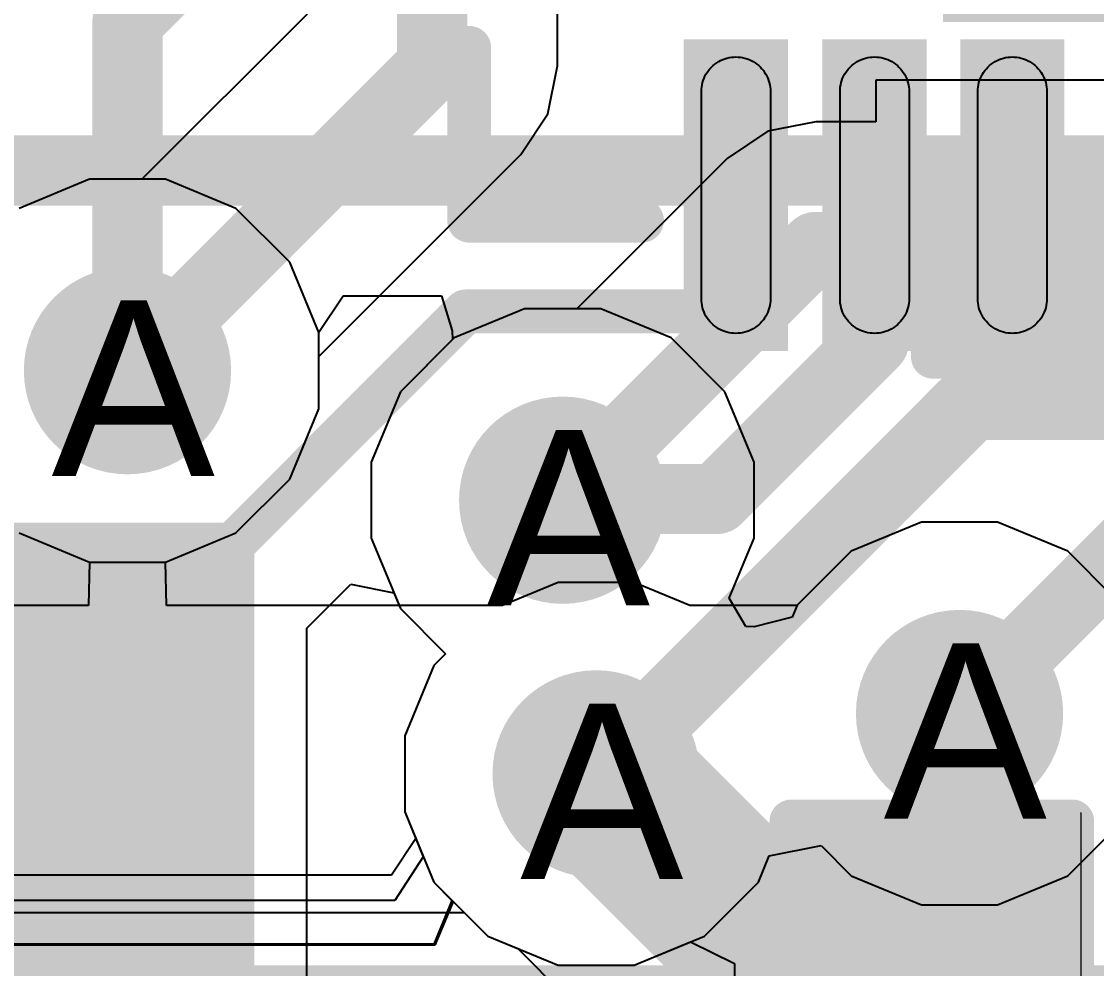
# Model space of a CAD drawing. Header units: inches. Extents: x 0 to 5271, y 0 to 5417.
# Drawn here: x 107.69 to 110.802, y 80.483 to 83.224 of the extents above; entities that cross this region are included whole.
import ezdxf

# ---------------------------------------------------------------- set-up
doc = ezdxf.new("R2010")
doc.units = ezdxf.units.IN
for name, color, linetype in [('Bottom Layer', 5, 'Continuous'), ('Bottom Overlay', 54, 'Continuous'), ('Bottom Paste', 16, 'Continuous'), ('Bottom Solder', 6, 'Continuous'), ('Drill Drawing', 1, 'Continuous'), ('L2_GND1', 16, 'Continuous'), ('L3_SIG1', 76, 'Continuous'), ('L4_PWR', 90, 'Continuous'), ('L5_GND2', 156, 'Continuous'), ('L6_SIG2', 130, 'Continuous'), ('L7_GND3', 216, 'Continuous'), ('Top Layer', 1, 'Continuous'), ('Top Overlay', 2, 'Continuous'), ('Top Paste', 8, 'Continuous'), ('Top Solder', 216, 'Continuous'), ('Via Holes', 16, 'Continuous')]:
    doc.layers.add(name, color=color, linetype=linetype)
doc.styles.add('Arial', font='', dxfattribs={"height": 0.2})
doc.styles.get('Arial').set_extended_font_data('Arial')

# ---------------------------------------------------------------- blocks, each defined once
blk = doc.blocks.new('R___0402_B_66')
at = {"layer": 'Bottom Layer'}
for points in [[(-0.2413, 0.3175), (-0.2413, -0.3175), (-0.6985, -0.3175), (-0.6985, 0.3175)], [(0.6985, 0.3175), (0.6985, -0.3175), (0.2413, -0.3175), (0.2413, 0.3175)]]:
    blk.add_hatch(color=5, dxfattribs=at).paths.add_polyline_path(points)
at = {"layer": 'Bottom Paste'}
for points in [[(-0.2413, 0.3175), (-0.2413, -0.3175), (-0.6985, -0.3175), (-0.6985, 0.3175)], [(0.6985, 0.3175), (0.6985, -0.3175), (0.2413, -0.3175), (0.2413, 0.3175)]]:
    blk.add_hatch(color=16, dxfattribs=at).paths.add_polyline_path(points)
at = {"layer": 'Bottom Solder'}
for points in [[(-0.1863, 0.3725), (-0.1863, -0.3725), (-0.7535, -0.3725), (-0.7535, 0.3725)], [(0.7535, 0.3725), (0.7535, -0.3725), (0.1863, -0.3725), (0.1863, 0.3725)]]:
    blk.add_hatch(color=6, dxfattribs=at).paths.add_polyline_path(points)
at = {"layer": 'Bottom Overlay'}
for points in [[(-0.7874, -0.4064, 0.127, 0.127, 0), (-0.7874, 0.4064, 0.127, 0.127, 0)], [(0.7874, 0.4064, 0.127, 0.127, 0), (-0.7874, 0.4064, 0.127, 0.127, 0)], [(0.7874, -0.4064, 0.127, 0.127, 0), (0.7874, 0.4064, 0.127, 0.127, 0)], [(0.8128, 0.4318, 0.00323, 0.00323, 0), (-0.8128, 0.4318, 0.00323, 0.00323, 0)], [(0.7874, -0.4064, 0.127, 0.127, 0), (-0.7874, -0.4064, 0.127, 0.127, 0)]]:
    blk.add_lwpolyline(points, format="xyseb", dxfattribs=at)
for points in [[(-0.8192, 0.4064, 0.0635, 0.0635, 1), (-0.7557, 0.4064, 0.0635, 0.0635, 1)], [(-0.8192, 0.4064, 0.0635, 0.0635, 1), (-0.7557, 0.4064, 0.0635, 0.0635, 1)], [(0.7556, 0.4064, 0.0635, 0.0635, 1), (0.8191, 0.4064, 0.0635, 0.0635, 1)], [(0.7556, 0.4064, 0.0635, 0.0635, 1), (0.8191, 0.4064, 0.0635, 0.0635, 1)], [(-0.8136, 0.4318, 0.00161, 0.00161, 1), (-0.812, 0.4318, 0.00161, 0.00161, 1)], [(0.812, 0.4318, 0.00161, 0.00161, 1), (0.8136, 0.4318, 0.00161, 0.00161, 1)], [(-0.8192, -0.4064, 0.0635, 0.0635, 1), (-0.7557, -0.4064, 0.0635, 0.0635, 1)], [(-0.8192, -0.4064, 0.0635, 0.0635, 1), (-0.7557, -0.4064, 0.0635, 0.0635, 1)], [(0.7556, -0.4064, 0.0635, 0.0635, 1), (0.8191, -0.4064, 0.0635, 0.0635, 1)], [(0.7556, -0.4064, 0.0635, 0.0635, 1), (0.8191, -0.4064, 0.0635, 0.0635, 1)]]:
    blk.add_lwpolyline(points, format="xyseb", close=True, dxfattribs=at)
blk = doc.blocks.new('WQFN_40_EP_5X5__B_417')
at = {"layer": 'Bottom Layer'}
for points in [[(2.0994, -1.1008), (2.0994, -0.9008), (2.8994, -0.9008), (2.8994, -1.1008)], [(2.0994, -1.4995), (2.0994, -1.2995), (2.8994, -1.2995), (2.8994, -1.4995)], [(2.0994, -1.9009), (2.0994, -1.7009), (2.8994, -1.7009), (2.8994, -1.9009)]]:
    blk.add_hatch(color=5, dxfattribs=at).paths.add_polyline_path(points)
at = {"layer": 'Bottom Solder'}
for points in [[(2.0486, -1.1516), (2.0486, -0.85), (2.9502, -0.85), (2.9502, -1.1516)], [(2.0486, -1.5503), (2.0486, -1.2487), (2.9502, -1.2487), (2.9502, -1.5503)], [(2.0486, -1.9517), (2.0486, -1.6501), (2.9502, -1.6501), (2.9502, -1.9517)]]:
    blk.add_hatch(color=6, dxfattribs=at).paths.add_polyline_path(points)
at = {"layer": 'Bottom Overlay'}
for points in [[(2.5731, -2.5729, 0.127, 0.127, 0), (2.5731, -2.0728, 0.127, 0.127, 0)], [(2.5731, -2.5729, 0.127, 0.127, 0), (2.073, -2.5729, 0.127, 0.127, 0)]]:
    blk.add_lwpolyline(points, format="xyseb", dxfattribs=at)
for points in [[(2.5413, -2.0728, 0.0635, 0.0635, 1), (2.6048, -2.0728, 0.0635, 0.0635, 1)], [(2.0412, -2.5729, 0.0635, 0.0635, 1), (2.1047, -2.5729, 0.0635, 0.0635, 1)], [(2.5413, -2.5729, 0.0635, 0.0635, 1), (2.6048, -2.5729, 0.0635, 0.0635, 1)], [(2.5413, -2.5729, 0.0635, 0.0635, 1), (2.6048, -2.5729, 0.0635, 0.0635, 1)]]:
    blk.add_lwpolyline(points, format="xyseb", close=True, dxfattribs=at)
at = {"layer": 'Bottom Paste'}
for p, q in [((2.1799, -0.9027), (2.1863, -0.9016)), ((2.1863, -0.9016), (2.1928, -0.901)), ((2.1928, -0.901), (2.1994, -0.9008)), ((2.1994, -0.9008), (2.7994, -0.9008)), ((2.7994, -0.9008), (2.8059, -0.901)), ((2.8059, -0.901), (2.8124, -0.9016)), ((2.8124, -0.9016), (2.8189, -0.9027)), ((2.1242, -0.9348), (2.1286, -0.93)), ((2.1286, -0.93), (2.1334, -0.9256)), ((2.1334, -0.9256), (2.1385, -0.9214)), ((2.1385, -0.9214), (2.1438, -0.9176)), ((2.1438, -0.9176), (2.1494, -0.9141)), ((2.1494, -0.9141), (2.1551, -0.9111)), ((2.1551, -0.9111), (2.1611, -0.9084)), ((2.1611, -0.9084), (2.1672, -0.9061)), ((2.1672, -0.9061), (2.1735, -0.9042)), ((2.1735, -0.9042), (2.1799, -0.9027)), ((2.8189, -0.9027), (2.8252, -0.9042)), ((2.8252, -0.9042), (2.8315, -0.9061)), ((2.8315, -0.9061), (2.8376, -0.9084)), ((2.8376, -0.9084), (2.8436, -0.9111)), ((2.8436, -0.9111), (2.8494, -0.9141)), ((2.8494, -0.9141), (2.8549, -0.9176)), ((2.8549, -0.9176), (2.8602, -0.9214)), ((2.8602, -0.9214), (2.8653, -0.9256)), ((2.8653, -0.9256), (2.8701, -0.93)), ((2.8701, -0.93), (2.8745, -0.9348)), ((2.1047, -0.9686), (2.107, -0.9625)), ((2.107, -0.9625), (2.1097, -0.9565)), ((2.1097, -0.9565), (2.1127, -0.9508)), ((2.1127, -0.9508), (2.1162, -0.9452)), ((2.1162, -0.9452), (2.12, -0.9399)), ((2.12, -0.9399), (2.1242, -0.9348)), ((2.8745, -0.9348), (2.8787, -0.9399)), ((2.8787, -0.9399), (2.8825, -0.9452)), ((2.8825, -0.9452), (2.886, -0.9508)), ((2.886, -0.9508), (2.889, -0.9565)), ((2.889, -0.9565), (2.8917, -0.9625)), ((2.8917, -0.9625), (2.8941, -0.9686)), ((2.0994, -1.0008), (2.0996, -0.9942)), ((2.0996, -0.9942), (2.1002, -0.9877)), ((2.1002, -0.9877), (2.1013, -0.9813)), ((2.1013, -0.9813), (2.1028, -0.9749)), ((2.1028, -0.9749), (2.1047, -0.9686)), ((2.8941, -0.9686), (2.896, -0.9749)), ((2.896, -0.9749), (2.8974, -0.9813)), ((2.8974, -0.9813), (2.8985, -0.9877)), ((2.8985, -0.9877), (2.8985, -0.9877)), ((2.8985, -0.9877), (2.8992, -0.9942)), ((2.8992, -0.9942), (2.8994, -1.0008)), ((2.0996, -1.0073), (2.0994, -1.0008)), ((2.1002, -1.0138), (2.0996, -1.0073)), ((2.1013, -1.0203), (2.1002, -1.0138)), ((2.1028, -1.0266), (2.1013, -1.0203)), ((2.1047, -1.0329), (2.1028, -1.0266)), ((2.896, -1.0266), (2.8941, -1.0329)), ((2.8974, -1.0203), (2.896, -1.0266)), ((2.8985, -1.0138), (2.8974, -1.0203)), ((2.8992, -1.0073), (2.8985, -1.0138)), ((2.8994, -1.0008), (2.8992, -1.0073)), ((2.107, -1.039), (2.1047, -1.0329)), ((2.1097, -1.045), (2.107, -1.039)), ((2.1127, -1.0507), (2.1097, -1.045)), ((2.1162, -1.0563), (2.1127, -1.0507)), ((2.12, -1.0616), (2.1162, -1.0563)), ((2.8825, -1.0563), (2.8787, -1.0616)), ((2.886, -1.0508), (2.8825, -1.0563)), ((2.889, -1.045), (2.886, -1.0508)), ((2.8917, -1.039), (2.889, -1.045)), ((2.8941, -1.0329), (2.8917, -1.039)), ((2.1242, -1.0667), (2.12, -1.0616)), ((2.1286, -1.0715), (2.1242, -1.0667)), ((2.1334, -1.0759), (2.1286, -1.0715)), ((2.1385, -1.0801), (2.1334, -1.0759)), ((2.1438, -1.0839), (2.1385, -1.0801)), ((2.1493, -1.0874), (2.1438, -1.0839)), ((2.1551, -1.0904), (2.1493, -1.0874)), ((2.8493, -1.0874), (2.8436, -1.0904)), ((2.8549, -1.0839), (2.8493, -1.0874)), ((2.8602, -1.0801), (2.8549, -1.0839)), ((2.8653, -1.0759), (2.8602, -1.0801)), ((2.8701, -1.0715), (2.8653, -1.0759)), ((2.8745, -1.0667), (2.8701, -1.0715)), ((2.8787, -1.0616), (2.8745, -1.0667)), ((2.1611, -1.0931), (2.1551, -1.0904)), ((2.1672, -1.0955), (2.1611, -1.0931)), ((2.1735, -1.0974), (2.1672, -1.0955)), ((2.1799, -1.0988), (2.1735, -1.0974)), ((2.1863, -1.0999), (2.1799, -1.0988)), ((2.1928, -1.1006), (2.1863, -1.0999)), ((2.1994, -1.1008), (2.1928, -1.1006)), ((2.7994, -1.1008), (2.1994, -1.1008)), ((2.8059, -1.1006), (2.7994, -1.1008)), ((2.8124, -1.0999), (2.8059, -1.1006)), ((2.8189, -1.0988), (2.8124, -1.0999)), ((2.8252, -1.0974), (2.8189, -1.0988)), ((2.8315, -1.0955), (2.8252, -1.0974)), ((2.8376, -1.0931), (2.8315, -1.0955)), ((2.8436, -1.0904), (2.8376, -1.0931)), ((2.1611, -1.3072), (2.1672, -1.3048)), ((2.1672, -1.3048), (2.1735, -1.3029)), ((2.1735, -1.3029), (2.1799, -1.3015)), ((2.1799, -1.3015), (2.1863, -1.3004)), ((2.1863, -1.3004), (2.1928, -1.2997)), ((2.1928, -1.2997), (2.1994, -1.2995)), ((2.1994, -1.2995), (2.7994, -1.2995)), ((2.7994, -1.2995), (2.8059, -1.2997)), ((2.8059, -1.2997), (2.8124, -1.3004)), ((2.8124, -1.3004), (2.8189, -1.3015)), ((2.8189, -1.3015), (2.8252, -1.3029)), ((2.8252, -1.3029), (2.8315, -1.3048)), ((2.8315, -1.3048), (2.8376, -1.3072)), ((2.12, -1.3387), (2.1242, -1.3336)), ((2.1242, -1.3336), (2.1286, -1.3288)), ((2.1286, -1.3288), (2.1334, -1.3244)), ((2.1334, -1.3244), (2.1385, -1.3202)), ((2.1385, -1.3202), (2.1438, -1.3164)), ((2.1438, -1.3164), (2.1494, -1.3129)), ((2.1494, -1.3129), (2.1551, -1.3099)), ((2.1551, -1.3099), (2.1611, -1.3072)), ((2.8376, -1.3072), (2.8436, -1.3099)), ((2.8436, -1.3099), (2.8494, -1.3129)), ((2.8494, -1.3129), (2.8549, -1.3164)), ((2.8549, -1.3164), (2.8602, -1.3202)), ((2.8602, -1.3202), (2.8653, -1.3244)), ((2.8653, -1.3244), (2.8701, -1.3288)), ((2.8701, -1.3288), (2.8745, -1.3336)), ((2.8745, -1.3336), (2.8787, -1.3387)), ((2.1028, -1.3737), (2.1047, -1.3674)), ((2.1047, -1.3674), (2.107, -1.3613)), ((2.107, -1.3613), (2.1097, -1.3553)), ((2.1097, -1.3553), (2.1127, -1.3496)), ((2.1127, -1.3496), (2.1162, -1.344)), ((2.1162, -1.344), (2.12, -1.3387)), ((2.8787, -1.3387), (2.8825, -1.344)), ((2.8825, -1.344), (2.886, -1.3496)), ((2.886, -1.3496), (2.889, -1.3553)), ((2.889, -1.3553), (2.8917, -1.3613)), ((2.8917, -1.3613), (2.8941, -1.3674)), ((2.8941, -1.3674), (2.896, -1.3737)), ((2.0994, -1.3995), (2.0996, -1.393)), ((2.0996, -1.4061), (2.0994, -1.3995)), ((2.0996, -1.393), (2.1002, -1.3865)), ((2.1002, -1.3865), (2.1013, -1.38)), ((2.1013, -1.38), (2.1028, -1.3737)), ((2.896, -1.3737), (2.8974, -1.38)), ((2.8974, -1.38), (2.8985, -1.3865)), ((2.8985, -1.3865), (2.8985, -1.3865)), ((2.8985, -1.3865), (2.8992, -1.393)), ((2.8992, -1.393), (2.8994, -1.3995)), ((2.8994, -1.3995), (2.8992, -1.4061)), ((2.1002, -1.4126), (2.0996, -1.4061)), ((2.1013, -1.419), (2.1002, -1.4126)), ((2.1028, -1.4254), (2.1013, -1.419)), ((2.1047, -1.4317), (2.1028, -1.4254)), ((2.896, -1.4254), (2.8941, -1.4317)), ((2.8974, -1.419), (2.896, -1.4254)), ((2.8985, -1.4126), (2.8974, -1.419)), ((2.8992, -1.4061), (2.8985, -1.4126)), ((2.107, -1.4378), (2.1047, -1.4317)), ((2.1097, -1.4438), (2.107, -1.4378)), ((2.1127, -1.4495), (2.1097, -1.4438)), ((2.1162, -1.4551), (2.1127, -1.4495)), ((2.12, -1.4604), (2.1162, -1.4551)), ((2.1242, -1.4655), (2.12, -1.4604)), ((2.8787, -1.4604), (2.8745, -1.4655)), ((2.8825, -1.4551), (2.8787, -1.4604)), ((2.886, -1.4496), (2.8825, -1.4551)), ((2.889, -1.4438), (2.886, -1.4496)), ((2.8917, -1.4378), (2.889, -1.4438)), ((2.8941, -1.4317), (2.8917, -1.4378)), ((2.1286, -1.4703), (2.1242, -1.4655)), ((2.1334, -1.4747), (2.1286, -1.4703)), ((2.1385, -1.4789), (2.1334, -1.4747)), ((2.1438, -1.4827), (2.1385, -1.4789)), ((2.1493, -1.4862), (2.1438, -1.4827)), ((2.1551, -1.4892), (2.1493, -1.4862)), ((2.1611, -1.4919), (2.1551, -1.4892)), ((2.1672, -1.4942), (2.1611, -1.4919)), ((2.8376, -1.4919), (2.8315, -1.4942)), ((2.8436, -1.4892), (2.8376, -1.4919)), ((2.8493, -1.4862), (2.8436, -1.4892)), ((2.8549, -1.4827), (2.8493, -1.4862)), ((2.8602, -1.4789), (2.8549, -1.4827)), ((2.8653, -1.4747), (2.8602, -1.4789)), ((2.8701, -1.4703), (2.8653, -1.4747)), ((2.8745, -1.4655), (2.8701, -1.4703)), ((2.1735, -1.4961), (2.1672, -1.4942)), ((2.1799, -1.4976), (2.1735, -1.4961)), ((2.1863, -1.4987), (2.1799, -1.4976)), ((2.1928, -1.4993), (2.1863, -1.4987)), ((2.1994, -1.4995), (2.1928, -1.4993)), ((2.7994, -1.4995), (2.1994, -1.4995)), ((2.8059, -1.4993), (2.7994, -1.4995)), ((2.8124, -1.4987), (2.8059, -1.4993)), ((2.8189, -1.4976), (2.8124, -1.4987)), ((2.8252, -1.4961), (2.8189, -1.4976)), ((2.8315, -1.4942), (2.8252, -1.4961)), ((2.1494, -1.7142), (2.1551, -1.7112)), ((2.1551, -1.7112), (2.1611, -1.7085)), ((2.1611, -1.7085), (2.1672, -1.7062)), ((2.1672, -1.7062), (2.1735, -1.7043)), ((2.1735, -1.7043), (2.1799, -1.7028)), ((2.1799, -1.7028), (2.1863, -1.7017)), ((2.1863, -1.7017), (2.1928, -1.7011)), ((2.1928, -1.7011), (2.1994, -1.7009)), ((2.1994, -1.7009), (2.7994, -1.7009)), ((2.7994, -1.7009), (2.8059, -1.7011)), ((2.8059, -1.7011), (2.8124, -1.7017)), ((2.8124, -1.7017), (2.8189, -1.7028)), ((2.8189, -1.7028), (2.8252, -1.7043)), ((2.8252, -1.7043), (2.8315, -1.7062)), ((2.8315, -1.7062), (2.8376, -1.7085)), ((2.8376, -1.7085), (2.8436, -1.7112)), ((2.8436, -1.7112), (2.8494, -1.7142)), ((2.1162, -1.7453), (2.12, -1.74)), ((2.12, -1.74), (2.1242, -1.7349)), ((2.1242, -1.7349), (2.1286, -1.7301)), ((2.1286, -1.7301), (2.1334, -1.7257)), ((2.1334, -1.7257), (2.1385, -1.7215)), ((2.1385, -1.7215), (2.1438, -1.7177)), ((2.1438, -1.7177), (2.1494, -1.7142)), ((2.8494, -1.7142), (2.8549, -1.7177)), ((2.8549, -1.7177), (2.8602, -1.7215)), ((2.8602, -1.7215), (2.8653, -1.7257)), ((2.8653, -1.7257), (2.8701, -1.7301)), ((2.8701, -1.7301), (2.8745, -1.7349)), ((2.8745, -1.7349), (2.8787, -1.74)), ((2.8787, -1.74), (2.8825, -1.7453)), ((2.1028, -1.775), (2.1047, -1.7687)), ((2.1047, -1.7687), (2.107, -1.7626)), ((2.107, -1.7626), (2.1097, -1.7566)), ((2.1097, -1.7566), (2.1127, -1.7509)), ((2.1127, -1.7509), (2.1162, -1.7453)), ((2.8825, -1.7453), (2.886, -1.7509)), ((2.886, -1.7509), (2.889, -1.7566)), ((2.889, -1.7566), (2.8917, -1.7626)), ((2.8917, -1.7626), (2.8941, -1.7687)), ((2.8941, -1.7687), (2.896, -1.775)), ((2.0994, -1.8009), (2.0996, -1.7943)), ((2.0996, -1.8074), (2.0994, -1.8009)), ((2.0996, -1.7943), (2.1002, -1.7878)), ((2.1002, -1.7878), (2.1013, -1.7814)), ((2.1013, -1.7814), (2.1028, -1.775)), ((2.896, -1.775), (2.8974, -1.7814)), ((2.8974, -1.7814), (2.8985, -1.7878)), ((2.8985, -1.7878), (2.8985, -1.7878)), ((2.8985, -1.7878), (2.8992, -1.7943)), ((2.8992, -1.7943), (2.8994, -1.8009)), ((2.8994, -1.8009), (2.8992, -1.8074)), ((2.1002, -1.8139), (2.0996, -1.8074)), ((2.1013, -1.8204), (2.1002, -1.8139)), ((2.1028, -1.8267), (2.1013, -1.8204)), ((2.1047, -1.833), (2.1028, -1.8267)), ((2.107, -1.8391), (2.1047, -1.833)), ((2.8941, -1.833), (2.8917, -1.8391)), ((2.896, -1.8267), (2.8941, -1.833)), ((2.8974, -1.8204), (2.896, -1.8267)), ((2.8985, -1.8139), (2.8974, -1.8204)), ((2.8992, -1.8074), (2.8985, -1.8139)), ((2.1097, -1.8451), (2.107, -1.8391)), ((2.1127, -1.8508), (2.1097, -1.8451)), ((2.1162, -1.8564), (2.1127, -1.8508)), ((2.12, -1.8617), (2.1162, -1.8564)), ((2.1242, -1.8668), (2.12, -1.8617)), ((2.1286, -1.8716), (2.1242, -1.8668)), ((2.8745, -1.8668), (2.8701, -1.8716)), ((2.8787, -1.8617), (2.8745, -1.8668)), ((2.8825, -1.8564), (2.8787, -1.8617)), ((2.886, -1.8509), (2.8825, -1.8564)), ((2.889, -1.8451), (2.886, -1.8509)), ((2.8917, -1.8391), (2.889, -1.8451)), ((2.1334, -1.876), (2.1286, -1.8716)), ((2.1385, -1.8802), (2.1334, -1.876)), ((2.1438, -1.884), (2.1385, -1.8802)), ((2.1493, -1.8875), (2.1438, -1.884)), ((2.1551, -1.8905), (2.1493, -1.8875)), ((2.1611, -1.8932), (2.1551, -1.8905)), ((2.1672, -1.8956), (2.1611, -1.8932)), ((2.1735, -1.8975), (2.1672, -1.8956)), ((2.1799, -1.8989), (2.1735, -1.8975)), ((2.8252, -1.8975), (2.8189, -1.8989)), ((2.8315, -1.8956), (2.8252, -1.8975)), ((2.8376, -1.8932), (2.8315, -1.8956)), ((2.8436, -1.8905), (2.8376, -1.8932)), ((2.8493, -1.8875), (2.8436, -1.8905)), ((2.8549, -1.884), (2.8493, -1.8875)), ((2.8602, -1.8802), (2.8549, -1.884)), ((2.8653, -1.876), (2.8602, -1.8802)), ((2.8701, -1.8716), (2.8653, -1.876)), ((2.1863, -1.9), (2.1799, -1.8989)), ((2.1928, -1.9007), (2.1863, -1.9)), ((2.1994, -1.9009), (2.1928, -1.9007)), ((2.7994, -1.9009), (2.1994, -1.9009)), ((2.8059, -1.9007), (2.7994, -1.9009)), ((2.8124, -1.9), (2.8059, -1.9007)), ((2.8189, -1.8989), (2.8124, -1.9))]:
    blk.add_line(p, q, dxfattribs=at)
blk = doc.blocks.new('MAKK2016T2R2M__B_511')
at = {"layer": 'Bottom Layer'}
for points in [[(-1.1, 0.9), (-0.4, 0.9), (-0.4, -0.9), (-1.1, -0.9)], [(0.4, 0.9), (1.1, 0.9), (1.1, -0.9), (0.4, -0.9)]]:
    blk.add_hatch(color=5, dxfattribs=at).paths.add_polyline_path(points)
at = {"layer": 'Bottom Paste'}
for points in [[(-1.1, 0.9), (-0.4, 0.9), (-0.4, -0.9), (-1.1, -0.9)], [(0.4, 0.9), (1.1, 0.9), (1.1, -0.9), (0.4, -0.9)]]:
    blk.add_hatch(color=16, dxfattribs=at).paths.add_polyline_path(points)
at = {"layer": 'Bottom Solder'}
for points in [[(-1.2016, 1.0016), (-0.2984, 1.0016), (-0.2984, -1.0016), (-1.2016, -1.0016)], [(0.2984, 1.0016), (1.2016, 1.0016), (1.2016, -1.0016), (0.2984, -1.0016)]]:
    blk.add_hatch(color=6, dxfattribs=at).paths.add_polyline_path(points)
at = {"layer": 'Bottom Overlay'}
for points in [[(0.1778, 0.8636, 0.127, 0.127, 0), (-0.2032, 0.8636, 0.127, 0.127, 0)], [(0.1778, -0.8636, 0.127, 0.127, 0), (-0.2032, -0.8636, 0.127, 0.127, 0)]]:
    blk.add_lwpolyline(points, format="xyseb", dxfattribs=at)
for points in [[(-0.2349, 0.8636, 0.0635, 0.0635, 1), (-0.1714, 0.8636, 0.0635, 0.0635, 1)], [(0.1461, 0.8636, 0.0635, 0.0635, 1), (0.2096, 0.8636, 0.0635, 0.0635, 1)], [(-0.2349, -0.8636, 0.0635, 0.0635, 1), (-0.1714, -0.8636, 0.0635, 0.0635, 1)], [(0.1461, -0.8636, 0.0635, 0.0635, 1), (0.2096, -0.8636, 0.0635, 0.0635, 1)]]:
    blk.add_lwpolyline(points, format="xyseb", close=True, dxfattribs=at)
blk = doc.blocks.new('CAP_0402_599')
at = {"layer": 'Top Layer'}
for points in [[(-0.6986, -0.3175), (-0.6986, 0.3175), (-0.2414, 0.3175), (-0.2414, -0.3175)], [(0.2412, -0.3175), (0.2412, 0.3175), (0.6984, 0.3175), (0.6984, -0.3175)]]:
    blk.add_hatch(color=1, dxfattribs=at).paths.add_polyline_path(points)
at = {"layer": 'Top Paste'}
for points in [[(-0.6986, -0.3175), (-0.6986, 0.3175), (-0.2414, 0.3175), (-0.2414, -0.3175)], [(0.2412, -0.3175), (0.2412, 0.3175), (0.6984, 0.3175), (0.6984, -0.3175)]]:
    blk.add_hatch(color=8, dxfattribs=at).paths.add_polyline_path(points)
at = {"layer": 'Top Solder'}
for points in [[(-0.7586, -0.3775), (-0.7586, 0.3775), (-0.1814, 0.3775), (-0.1814, -0.3775)], [(0.1812, -0.3775), (0.1812, 0.3775), (0.7584, 0.3775), (0.7584, -0.3775)]]:
    blk.add_hatch(color=216, dxfattribs=at).paths.add_polyline_path(points)
at = {"layer": 'Top Overlay'}
for points in [[(-0.7875, -0.4064, 0.127, 0.127, 0), (-0.7875, 0.4064, 0.127, 0.127, 0)], [(-0.2795, 0.4064, 0.127, 0.127, 0), (-0.7875, 0.4064, 0.127, 0.127, 0)], [(0.7873, 0.4064, 0.127, 0.127, 0), (0.2793, 0.4064, 0.127, 0.127, 0)], [(0.7873, -0.4064, 0.127, 0.127, 0), (0.7873, 0.4064, 0.127, 0.127, 0)], [(-0.2795, -0.4064, 0.127, 0.127, 0), (-0.7875, -0.4064, 0.127, 0.127, 0)], [(0.7873, -0.4064, 0.127, 0.127, 0), (0.2793, -0.4064, 0.127, 0.127, 0)]]:
    blk.add_lwpolyline(points, format="xyseb", dxfattribs=at)
for points in [[(-0.8192, 0.4064, 0.0635, 0.0635, 1), (-0.7557, 0.4064, 0.0635, 0.0635, 1)], [(-0.8192, 0.4064, 0.0635, 0.0635, 1), (-0.7557, 0.4064, 0.0635, 0.0635, 1)], [(-0.3112, 0.4064, 0.0635, 0.0635, 1), (-0.2477, 0.4064, 0.0635, 0.0635, 1)], [(0.2476, 0.4064, 0.0635, 0.0635, 1), (0.3111, 0.4064, 0.0635, 0.0635, 1)], [(0.7556, 0.4064, 0.0635, 0.0635, 1), (0.8191, 0.4064, 0.0635, 0.0635, 1)], [(0.7556, 0.4064, 0.0635, 0.0635, 1), (0.8191, 0.4064, 0.0635, 0.0635, 1)], [(-0.8192, -0.4064, 0.0635, 0.0635, 1), (-0.7557, -0.4064, 0.0635, 0.0635, 1)], [(-0.8192, -0.4064, 0.0635, 0.0635, 1), (-0.7557, -0.4064, 0.0635, 0.0635, 1)], [(-0.3112, -0.4064, 0.0635, 0.0635, 1), (-0.2477, -0.4064, 0.0635, 0.0635, 1)], [(0.2476, -0.4064, 0.0635, 0.0635, 1), (0.3111, -0.4064, 0.0635, 0.0635, 1)], [(0.7556, -0.4064, 0.0635, 0.0635, 1), (0.8191, -0.4064, 0.0635, 0.0635, 1)], [(0.7556, -0.4064, 0.0635, 0.0635, 1), (0.8191, -0.4064, 0.0635, 0.0635, 1)]]:
    blk.add_lwpolyline(points, format="xyseb", close=True, dxfattribs=at)

msp = doc.modelspace()

# ---------------------------------------------------------------- hatches: boundary and pattern name
at = {"layer": 'Bottom Layer'}
h = msp.add_hatch(color=5, dxfattribs=at)
edge = h.paths.add_edge_path()
edge.add_arc((107.9971, 82.2137), 0.3, 0, 360)
h = msp.add_hatch(color=5, dxfattribs=at)
edge = h.paths.add_edge_path()
edge.add_arc((109.2569, 81.8388), 0.3, 0, 360)
h = msp.add_hatch(color=5, dxfattribs=at)
edge = h.paths.add_edge_path()
edge.add_arc((110.4058, 81.2213), 0.3, 0, 360)
h = msp.add_hatch(color=5, dxfattribs=at)
edge = h.paths.add_edge_path()
edge.add_arc((109.3537, 81.0466), 0.3, 0, 360)
at = {"layer": 'L2_GND1'}
h = msp.add_hatch(color=16, dxfattribs=at)
edge = h.paths.add_edge_path()
edge.add_arc((107.9971, 82.2137), 0.3, 0, 360)
h = msp.add_hatch(color=16, dxfattribs=at)
edge = h.paths.add_edge_path()
edge.add_arc((109.2569, 81.8388), 0.3, 0, 360)
h = msp.add_hatch(color=16, dxfattribs=at)
edge = h.paths.add_edge_path()
edge.add_arc((110.4058, 81.2213), 0.3, 0, 360)
h = msp.add_hatch(color=16, dxfattribs=at)
edge = h.paths.add_edge_path()
edge.add_arc((109.3537, 81.0466), 0.3, 0, 360)
at = {"layer": 'L3_SIG1'}
h = msp.add_hatch(color=76, dxfattribs=at)
edge = h.paths.add_edge_path()
edge.add_arc((107.9971, 82.2137), 0.3, 0, 360)
h = msp.add_hatch(color=76, dxfattribs=at)
edge = h.paths.add_edge_path()
edge.add_arc((109.2569, 81.8388), 0.3, 0, 360)
h = msp.add_hatch(color=76, dxfattribs=at)
edge = h.paths.add_edge_path()
edge.add_arc((110.4058, 81.2213), 0.3, 0, 360)
h = msp.add_hatch(color=76, dxfattribs=at)
edge = h.paths.add_edge_path()
edge.add_arc((109.3537, 81.0466), 0.3, 0, 360)
at = {"layer": 'L4_PWR'}
h = msp.add_hatch(color=90, dxfattribs=at)
edge = h.paths.add_edge_path()
edge.add_arc((107.9971, 82.2137), 0.3, 0, 360)
h = msp.add_hatch(color=90, dxfattribs=at)
edge = h.paths.add_edge_path()
edge.add_arc((109.2569, 81.8388), 0.3, 0, 360)
h = msp.add_hatch(color=90, dxfattribs=at)
edge = h.paths.add_edge_path()
edge.add_arc((110.4058, 81.2213), 0.3, 0, 360)
h = msp.add_hatch(color=90, dxfattribs=at)
edge = h.paths.add_edge_path()
edge.add_arc((109.3537, 81.0466), 0.3, 0, 360)
at = {"layer": 'L5_GND2'}
h = msp.add_hatch(color=156, dxfattribs=at)
edge = h.paths.add_edge_path()
edge.add_arc((107.9971, 82.2137), 0.3, 0, 360)
h = msp.add_hatch(color=156, dxfattribs=at)
edge = h.paths.add_edge_path()
edge.add_arc((109.2569, 81.8388), 0.3, 0, 360)
h = msp.add_hatch(color=156, dxfattribs=at)
edge = h.paths.add_edge_path()
edge.add_arc((110.4058, 81.2213), 0.3, 0, 360)
h = msp.add_hatch(color=156, dxfattribs=at)
edge = h.paths.add_edge_path()
edge.add_arc((109.3537, 81.0466), 0.3, 0, 360)
at = {"layer": 'L6_SIG2'}
h = msp.add_hatch(color=130, dxfattribs=at)
edge = h.paths.add_edge_path()
edge.add_arc((107.9971, 82.2137), 0.3, 0, 360)
h = msp.add_hatch(color=130, dxfattribs=at)
edge = h.paths.add_edge_path()
edge.add_arc((109.2569, 81.8388), 0.3, 0, 360)
h = msp.add_hatch(color=130, dxfattribs=at)
edge = h.paths.add_edge_path()
edge.add_arc((110.4058, 81.2213), 0.3, 0, 360)
h = msp.add_hatch(color=130, dxfattribs=at)
edge = h.paths.add_edge_path()
edge.add_arc((109.3537, 81.0466), 0.3, 0, 360)
at = {"layer": 'L7_GND3'}
h = msp.add_hatch(color=216, dxfattribs=at)
edge = h.paths.add_edge_path()
edge.add_arc((107.9971, 82.2137), 0.3, 0, 360)
h = msp.add_hatch(color=216, dxfattribs=at)
edge = h.paths.add_edge_path()
edge.add_arc((109.2569, 81.8388), 0.3, 0, 360)
h = msp.add_hatch(color=216, dxfattribs=at)
edge = h.paths.add_edge_path()
edge.add_arc((110.4058, 81.2213), 0.3, 0, 360)
h = msp.add_hatch(color=216, dxfattribs=at)
edge = h.paths.add_edge_path()
edge.add_arc((109.3537, 81.0466), 0.3, 0, 360)
at = {"layer": 'Top Layer'}
h = msp.add_hatch(color=1, dxfattribs=at)
edge = h.paths.add_edge_path()
edge.add_arc((107.9971, 82.2137), 0.3, 0, 360)
h = msp.add_hatch(color=1, dxfattribs=at)
edge = h.paths.add_edge_path()
edge.add_arc((109.2569, 81.8388), 0.3, 0, 360)
h = msp.add_hatch(color=1, dxfattribs=at)
edge = h.paths.add_edge_path()
edge.add_arc((110.4058, 81.2213), 0.3, 0, 360)
h = msp.add_hatch(color=1, dxfattribs=at)
edge = h.paths.add_edge_path()
edge.add_arc((109.3537, 81.0466), 0.3, 0, 360)
at = {"layer": 'Via Holes'}
h = msp.add_hatch(color=7, dxfattribs=at)
edge = h.paths.add_edge_path()
edge.add_arc((107.9971, 82.2137), 0.15, 0, 360)
h = msp.add_hatch(color=7, dxfattribs=at)
edge = h.paths.add_edge_path()
edge.add_arc((109.2569, 81.8388), 0.15, 0, 360)
h = msp.add_hatch(color=7, dxfattribs=at)
edge = h.paths.add_edge_path()
edge.add_arc((110.4058, 81.2213), 0.15, 0, 360)
h = msp.add_hatch(color=7, dxfattribs=at)
edge = h.paths.add_edge_path()
edge.add_arc((109.3537, 81.0466), 0.15, 0, 360)

# ---------------------------------------------------------------- linework, layer by layer
at = {"layer": 'Bottom Layer'}
for p, q in [((108.5166, 81.4682), (108.6438, 81.5954)), ((108.6438, 81.5954), (108.7683, 81.5706)), ((108.7683, 81.5706), (108.7872, 81.525)), ((108.7872, 81.525), (108.9179, 81.3943)), ((108.5166, 79.618), (108.5166, 81.4682)), ((108.9179, 81.3943), (108.884, 81.3604)), ((108.884, 81.3604), (108.7997, 81.1568)), ((108.7997, 81.1568), (108.7997, 80.9364)), ((108.7997, 80.9364), (108.884, 80.7328)), ((108.884, 80.7328), (109.0399, 80.577)), ((109.0399, 80.577), (109.2435, 80.4926)), ((109.4639, 80.4926), (109.627, 80.5602)), ((109.627, 80.5602), (109.754, 80.4975)), ((109.2435, 80.4926), (109.4639, 80.4926)), ((109.754, 80.4975), (109.754, 80.1089))]:
    msp.add_line(p, q, dxfattribs=at)
for points in [[(107.9971, 83.2243, 0.2032, 0.2032, 0), (108.1931, 83.4203, 0.2032, 0.2032, 0)], [(107.9971, 82.2137, 0.2032, 0.2032, 0), (107.9971, 83.2243, 0.2032, 0.2032, 0)], [(110.1582, 82.7202, 0.2032, 0.2032, 0), (110.1598, 82.7218, 0.2032, 0.2032, 0)], [(110.1582, 82.2982, 0.2032, 0.2032, 0), (110.1582, 82.7202, 0.2032, 0.2032, 0)], [(110.557, 82.7202, 0.2032, 0.2032, 0), (110.5586, 82.7218, 0.2032, 0.2032, 0)], [(110.557, 82.23, 0.2032, 0.2032, 0), (110.557, 82.7202, 0.2032, 0.2032, 0)], [(109.7585, 82.4218, 0.127, 0.127, 0), (109.7585, 82.7218, 0.127, 0.127, 0)], [(109.722, 82.3853, 0.127, 0.127, 0), (109.7585, 82.4218, 0.127, 0.127, 0)], [(107.9126, 81.322, 0.127, 0.127, 0), (108.9759, 82.3853, 0.127, 0.127, 0)], [(108.9759, 82.3853, 0.127, 0.127, 0), (109.722, 82.3853, 0.127, 0.127, 0)], [(109.7023, 81.8423, 0.2032, 0.2032, 0), (110.1582, 82.2982, 0.2032, 0.2032, 0)], [(109.3383, 81.0113, 0.2032, 0.2032, 0), (110.557, 82.23, 0.2032, 0.2032, 0)], [(109.2569, 81.8388, 0.2032, 0.2032, 0), (109.2604, 81.8423, 0.2032, 0.2032, 0)], [(109.2604, 81.8423, 0.2032, 0.2032, 0), (109.7023, 81.8423, 0.2032, 0.2032, 0)], [(110.4058, 81.2213, 0.2032, 0.2032, 0), (110.9599, 81.7755, 0.2032, 0.2032, 0)], [(107.9126, 81.0686, 0.127, 0.127, 0), (107.9126, 81.322, 0.127, 0.127, 0)], [(110.4056, 80.6715, 0.2032, 0.2032, 0), (110.4058, 81.2213, 0.2032, 0.2032, 0)], [(107.8217, 80.8032, 0.127, 0.127, 0), (107.9126, 81.0686, 0.127, 0.127, 0)], [(107.9126, 80.772, 0.127, 0.127, 0), (107.9126, 81.0686, 0.127, 0.127, 0)], [(107.811, 80.772, 0.127, 0.127, 0), (107.8217, 80.8032, 0.127, 0.127, 0)], [(110.3255, 80.5915, 0.2032, 0.2032, 0), (110.4056, 80.6715, 0.2032, 0.2032, 0)]]:
    msp.add_lwpolyline(points, format="xyseb", dxfattribs=at)
for points in [[(107.9463, 83.2243, 0.1016, 0.1016, 1), (108.0479, 83.2243, 0.1016, 0.1016, 1)], [(107.9463, 83.2243, 0.1016, 0.1016, 1), (108.0479, 83.2243, 0.1016, 0.1016, 1)], [(110.1074, 82.7202, 0.1016, 0.1016, 1), (110.209, 82.7202, 0.1016, 0.1016, 1)], [(110.1074, 82.7202, 0.1016, 0.1016, 1), (110.209, 82.7202, 0.1016, 0.1016, 1)], [(110.109, 82.7218, 0.1016, 0.1016, 1), (110.2106, 82.7218, 0.1016, 0.1016, 1)], [(110.5062, 82.7202, 0.1016, 0.1016, 1), (110.6078, 82.7202, 0.1016, 0.1016, 1)], [(110.5062, 82.7202, 0.1016, 0.1016, 1), (110.6078, 82.7202, 0.1016, 0.1016, 1)], [(110.5078, 82.7218, 0.1016, 0.1016, 1), (110.6094, 82.7218, 0.1016, 0.1016, 1)], [(109.7267, 82.7218, 0.0635, 0.0635, 1), (109.7902, 82.7218, 0.0635, 0.0635, 1)], [(109.7267, 82.4218, 0.0635, 0.0635, 1), (109.7902, 82.4218, 0.0635, 0.0635, 1)], [(109.7267, 82.4218, 0.0635, 0.0635, 1), (109.7902, 82.4218, 0.0635, 0.0635, 1)], [(108.9441, 82.3853, 0.0635, 0.0635, 1), (109.0076, 82.3853, 0.0635, 0.0635, 1)], [(108.9441, 82.3853, 0.0635, 0.0635, 1), (109.0076, 82.3853, 0.0635, 0.0635, 1)], [(109.6903, 82.3853, 0.0635, 0.0635, 1), (109.7538, 82.3853, 0.0635, 0.0635, 1)], [(109.6903, 82.3853, 0.0635, 0.0635, 1), (109.7538, 82.3853, 0.0635, 0.0635, 1)], [(110.1074, 82.2982, 0.1016, 0.1016, 1), (110.209, 82.2982, 0.1016, 0.1016, 1)], [(110.1074, 82.2982, 0.1016, 0.1016, 1), (110.209, 82.2982, 0.1016, 0.1016, 1)], [(107.9463, 82.2137, 0.1016, 0.1016, 1), (108.0479, 82.2137, 0.1016, 0.1016, 1)], [(110.5062, 82.23, 0.1016, 0.1016, 1), (110.6078, 82.23, 0.1016, 0.1016, 1)], [(110.5062, 82.23, 0.1016, 0.1016, 1), (110.6078, 82.23, 0.1016, 0.1016, 1)], [(109.2061, 81.8388, 0.1016, 0.1016, 1), (109.3077, 81.8388, 0.1016, 0.1016, 1)], [(109.2096, 81.8423, 0.1016, 0.1016, 1), (109.3112, 81.8423, 0.1016, 0.1016, 1)], [(109.2096, 81.8423, 0.1016, 0.1016, 1), (109.3112, 81.8423, 0.1016, 0.1016, 1)], [(109.6515, 81.8423, 0.1016, 0.1016, 1), (109.7531, 81.8423, 0.1016, 0.1016, 1)], [(109.6515, 81.8423, 0.1016, 0.1016, 1), (109.7531, 81.8423, 0.1016, 0.1016, 1)], [(107.8809, 81.322, 0.0635, 0.0635, 1), (107.9444, 81.322, 0.0635, 0.0635, 1)], [(107.8809, 81.322, 0.0635, 0.0635, 1), (107.9444, 81.322, 0.0635, 0.0635, 1)], [(110.355, 81.2213, 0.1016, 0.1016, 1), (110.4566, 81.2213, 0.1016, 0.1016, 1)], [(110.355, 81.2213, 0.1016, 0.1016, 1), (110.4566, 81.2213, 0.1016, 0.1016, 1)], [(107.8809, 81.0686, 0.0635, 0.0635, 1), (107.9444, 81.0686, 0.0635, 0.0635, 1)], [(107.8809, 81.0686, 0.0635, 0.0635, 1), (107.9444, 81.0686, 0.0635, 0.0635, 1)], [(107.8809, 81.0686, 0.0635, 0.0635, 1), (107.9444, 81.0686, 0.0635, 0.0635, 1)], [(109.2875, 81.0113, 0.1016, 0.1016, 1), (109.3891, 81.0113, 0.1016, 0.1016, 1)], [(107.7899, 80.8032, 0.0635, 0.0635, 1), (107.8534, 80.8032, 0.0635, 0.0635, 1)], [(107.7899, 80.8032, 0.0635, 0.0635, 1), (107.8534, 80.8032, 0.0635, 0.0635, 1)], [(107.7793, 80.772, 0.0635, 0.0635, 1), (107.8428, 80.772, 0.0635, 0.0635, 1)], [(107.8809, 80.772, 0.0635, 0.0635, 1), (107.9444, 80.772, 0.0635, 0.0635, 1)], [(110.3548, 80.6715, 0.1016, 0.1016, 1), (110.4564, 80.6715, 0.1016, 0.1016, 1)], [(110.3548, 80.6715, 0.1016, 0.1016, 1), (110.4564, 80.6715, 0.1016, 0.1016, 1)], [(110.2747, 80.5915, 0.1016, 0.1016, 1), (110.3763, 80.5915, 0.1016, 0.1016, 1)]]:
    msp.add_lwpolyline(points, format="xyseb", close=True, dxfattribs=at)
at = {"layer": 'L2_GND1'}
for p, q in [((107.8869, 82.7677), (107.6833, 82.6833)), ((108.1073, 82.7677), (107.8869, 82.7677)), ((108.311, 82.6833), (108.1073, 82.7677)), ((108.4668, 82.5275), (108.311, 82.6833)), ((108.5511, 82.3239), (108.4668, 82.5275)), ((109.1467, 82.3928), (108.9431, 82.3085)), ((109.3671, 82.3928), (109.1467, 82.3928)), ((109.5707, 82.3085), (109.3671, 82.3928)), ((108.5511, 82.1035), (108.5511, 82.3239)), ((108.9431, 82.3085), (108.7872, 82.1526)), ((109.7265, 82.1526), (109.5707, 82.3085)), ((108.7872, 82.1526), (108.7029, 81.949)), ((109.8109, 81.949), (109.7265, 82.1526)), ((108.4668, 81.8999), (108.5511, 82.1035)), ((108.7029, 81.949), (108.7029, 81.7286)), ((109.8109, 81.7286), (109.8109, 81.949)), ((108.311, 81.744), (108.4668, 81.8999)), ((110.2956, 81.7753), (110.092, 81.691)), ((110.516, 81.7753), (110.2956, 81.7753)), ((110.7196, 81.691), (110.516, 81.7753)), ((107.6833, 81.744), (107.8869, 81.6597)), ((108.1073, 81.6597), (108.311, 81.744)), ((108.7029, 81.7286), (108.7872, 81.525)), ((109.7392, 81.5555), (109.8109, 81.7286)), ((110.092, 81.691), (109.9361, 81.5351)), ((110.8519, 81.5586), (110.7196, 81.691)), ((107.8869, 81.6597), (108.1073, 81.6597)), ((109.7872, 81.4733), (109.7392, 81.5555)), ((109.9361, 81.5351), (109.9215, 81.4998)), ((108.7872, 81.525), (108.9179, 81.3943)), ((109.8108, 81.4725), (109.7872, 81.4733)), ((109.9215, 81.4998), (109.8108, 81.4725)), ((108.9179, 81.3943), (108.884, 81.3604)), ((108.884, 81.3604), (108.7997, 81.1568)), ((108.7997, 81.1568), (108.7997, 80.9364)), ((108.7997, 80.9364), (108.884, 80.7328)), ((108.884, 80.7328), (108.9395, 80.6774)), ((108.9395, 80.6774), (108.8869, 80.5504)), ((108.8869, 80.5504), (105.6138, 80.5504))]:
    msp.add_line(p, q, dxfattribs=at)
at = {"layer": 'L3_SIG1'}
for p, q in [((107.8869, 82.7677), (107.6833, 82.6833)), ((108.1073, 82.7677), (107.8869, 82.7677)), ((108.311, 82.6833), (108.1073, 82.7677)), ((108.4668, 82.5275), (108.311, 82.6833)), ((108.5511, 82.3239), (108.4668, 82.5275)), ((109.1467, 82.3928), (108.9431, 82.3085)), ((109.3671, 82.3928), (109.1467, 82.3928)), ((109.5707, 82.3085), (109.3671, 82.3928)), ((108.5511, 82.1035), (108.5511, 82.3239)), ((108.9431, 82.3085), (108.7872, 82.1526)), ((109.7265, 82.1526), (109.5707, 82.3085)), ((108.7872, 82.1526), (108.7029, 81.949)), ((109.8109, 81.949), (109.7265, 82.1526)), ((108.4668, 81.8999), (108.5511, 82.1035)), ((108.7029, 81.949), (108.7029, 81.7286)), ((109.8109, 81.7286), (109.8109, 81.949)), ((108.311, 81.744), (108.4668, 81.8999)), ((110.2956, 81.7753), (110.092, 81.691)), ((110.516, 81.7753), (110.2956, 81.7753)), ((110.7196, 81.691), (110.516, 81.7753)), ((107.6833, 81.744), (107.8869, 81.6597)), ((108.1073, 81.6597), (108.311, 81.744)), ((108.7029, 81.7286), (108.7872, 81.525)), ((109.7392, 81.5555), (109.8109, 81.7286)), ((110.092, 81.691), (109.9361, 81.5351)), ((110.8519, 81.5586), (110.7196, 81.691)), ((107.8869, 81.6597), (108.1073, 81.6597)), ((109.7872, 81.4733), (109.7392, 81.5555)), ((109.9361, 81.5351), (109.9215, 81.4998)), ((108.7872, 81.525), (108.9179, 81.3943)), ((109.8108, 81.4725), (109.7872, 81.4733)), ((109.9215, 81.4998), (109.8108, 81.4725)), ((108.9179, 81.3943), (108.884, 81.3604)), ((108.884, 81.3604), (108.7997, 81.1568)), ((108.7997, 81.1568), (108.7997, 80.9364)), ((108.7997, 80.9364), (108.884, 80.7328)), ((110.7196, 80.7517), (110.8605, 80.8926)), ((109.8549, 80.8091), (110.0048, 80.8389)), ((110.0048, 80.8389), (110.092, 80.7517)), ((109.8234, 80.7328), (109.8549, 80.8091)), ((108.884, 80.7328), (109.0399, 80.577)), ((109.6675, 80.577), (109.8234, 80.7328)), ((110.092, 80.7517), (110.2956, 80.6673)), ((110.516, 80.6673), (110.7196, 80.7517)), ((110.2956, 80.6673), (110.516, 80.6673)), ((109.0399, 80.577), (109.2435, 80.4926)), ((109.4639, 80.4926), (109.6675, 80.577)), ((109.2435, 80.4926), (109.4639, 80.4926))]:
    msp.add_line(p, q, dxfattribs=at)
at = {"layer": 'L4_PWR'}
for p, q in [((107.8869, 82.7677), (107.6833, 82.6833)), ((108.1073, 82.7677), (107.8869, 82.7677)), ((108.311, 82.6833), (108.1073, 82.7677)), ((108.4668, 82.5275), (108.311, 82.6833)), ((108.5511, 82.3239), (108.4668, 82.5275)), ((108.5511, 82.1035), (108.5511, 82.3239)), ((108.4668, 81.8999), (108.5511, 82.1035)), ((108.311, 81.744), (108.4668, 81.8999)), ((110.2956, 81.7753), (110.092, 81.691)), ((110.516, 81.7753), (110.2956, 81.7753)), ((110.7196, 81.691), (110.516, 81.7753)), ((107.6833, 81.744), (107.8869, 81.6597)), ((108.1073, 81.6597), (108.311, 81.744)), ((110.092, 81.691), (109.9361, 81.5351)), ((110.8519, 81.5586), (110.7196, 81.691)), ((107.8869, 81.6597), (107.8838, 81.534)), ((108.1105, 81.534), (108.1073, 81.6597)), ((109.2435, 81.6006), (109.0827, 81.534)), ((109.4639, 81.6006), (109.2435, 81.6006)), ((109.6247, 81.534), (109.4639, 81.6006)), ((107.8838, 81.534), (106.2069, 81.534)), ((109.0827, 81.534), (108.1105, 81.534)), ((109.9356, 81.534), (109.6247, 81.534)), ((109.9361, 81.5351), (109.9356, 81.534)), ((103.2725, 80.645), (108.9719, 80.645)), ((108.9719, 80.645), (109.0399, 80.577)), ((109.0399, 80.577), (109.1269, 80.5409)), ((109.1269, 80.5409), (109.9355, 79.7323))]:
    msp.add_line(p, q, dxfattribs=at)
msp.add_lwpolyline([(109.3537, 81.0466, 0.508, 0.508, 0), (110.3017, 80.0986, 0.508, 0.508, 0)], format="xyseb", dxfattribs=at)
msp.add_lwpolyline([(109.2267, 81.0466, 0.254, 0.254, 1), (109.4807, 81.0466, 0.254, 0.254, 1)], format="xyseb", close=True, dxfattribs=at)
at = {"layer": 'L5_GND2'}
for p, q in [((107.8869, 82.7677), (107.6833, 82.6833)), ((108.1073, 82.7677), (107.8869, 82.7677)), ((108.311, 82.6833), (108.1073, 82.7677)), ((108.4668, 82.5275), (108.311, 82.6833)), ((108.5511, 82.3239), (108.4668, 82.5275)), ((109.1467, 82.3928), (108.9431, 82.3085)), ((109.3671, 82.3928), (109.1467, 82.3928)), ((109.5707, 82.3085), (109.3671, 82.3928)), ((108.5511, 82.1035), (108.5511, 82.3239)), ((108.9431, 82.3085), (108.7872, 82.1526)), ((109.7265, 82.1526), (109.5707, 82.3085)), ((108.7872, 82.1526), (108.7029, 81.949)), ((109.8109, 81.949), (109.7265, 82.1526)), ((108.4668, 81.8999), (108.5511, 82.1035)), ((108.7029, 81.949), (108.7029, 81.7286)), ((109.8109, 81.7286), (109.8109, 81.949)), ((108.311, 81.744), (108.4668, 81.8999)), ((110.2956, 81.7753), (110.092, 81.691)), ((110.516, 81.7753), (110.2956, 81.7753)), ((110.7196, 81.691), (110.516, 81.7753)), ((107.6833, 81.744), (107.8869, 81.6597)), ((108.1073, 81.6597), (108.311, 81.744)), ((108.7029, 81.7286), (108.7872, 81.525)), ((109.7392, 81.5555), (109.8109, 81.7286)), ((110.092, 81.691), (109.9361, 81.5351)), ((110.8519, 81.5586), (110.7196, 81.691)), ((107.8869, 81.6597), (108.1073, 81.6597)), ((109.7872, 81.4733), (109.7392, 81.5555)), ((109.9361, 81.5351), (109.9215, 81.4998)), ((108.7872, 81.525), (108.9179, 81.3943)), ((109.8108, 81.4725), (109.7872, 81.4733)), ((109.9215, 81.4998), (109.8108, 81.4725)), ((108.9179, 81.3943), (108.884, 81.3604)), ((108.884, 81.3604), (108.7997, 81.1568)), ((108.7997, 81.1568), (108.7997, 80.9364)), ((108.7997, 80.9364), (108.884, 80.7328)), ((110.7196, 80.7517), (110.8605, 80.8926)), ((109.8549, 80.8091), (110.0048, 80.8389)), ((110.0048, 80.8389), (110.092, 80.7517)), ((109.8234, 80.7328), (109.8549, 80.8091)), ((108.884, 80.7328), (109.0399, 80.577)), ((109.6675, 80.577), (109.8234, 80.7328)), ((110.092, 80.7517), (110.2956, 80.6673)), ((110.516, 80.6673), (110.7196, 80.7517)), ((110.2956, 80.6673), (110.516, 80.6673)), ((109.0399, 80.577), (109.2435, 80.4926)), ((109.4639, 80.4926), (109.6675, 80.577)), ((109.2435, 80.4926), (109.4639, 80.4926))]:
    msp.add_line(p, q, dxfattribs=at)
at = {"layer": 'L6_SIG2'}
for p, q in [((108.5507, 82.3249), (108.6213, 82.4305)), ((108.6213, 82.4305), (108.9059, 82.4305)), ((108.9059, 82.4305), (108.9367, 82.3294)), ((108.5511, 82.3239), (108.5507, 82.3249)), ((108.5511, 82.1035), (108.5511, 82.3239)), ((108.9367, 82.3294), (108.9381, 82.3035)), ((108.9381, 82.3035), (108.7872, 82.1526)), ((108.7872, 82.1526), (108.7029, 81.949)), ((108.4668, 81.8999), (108.5511, 82.1035)), ((108.7029, 81.949), (108.7029, 81.7286)), ((108.311, 81.744), (108.4668, 81.8999)), ((107.6833, 81.744), (107.8869, 81.6597)), ((108.1073, 81.6597), (108.311, 81.744)), ((108.7029, 81.7286), (108.7872, 81.525)), ((107.8869, 81.6597), (108.1073, 81.6597)), ((108.7872, 81.525), (108.9179, 81.3943)), ((108.9179, 81.3943), (108.884, 81.3604)), ((108.884, 81.3604), (108.7997, 81.1568)), ((108.7997, 81.1568), (108.7997, 80.9364)), ((108.7997, 80.9364), (108.884, 80.7328)), ((108.884, 80.7328), (108.9364, 80.6805)), ((108.9364, 80.6805), (108.8838, 80.5535)), ((108.8838, 80.5535), (105.6213, 80.5535))]:
    msp.add_line(p, q, dxfattribs=at)
for points in [[(61.155, 82.7931, 0.2032, 0.2032, 0), (116.2783, 82.7931, 0.2032, 0.2032, 0)], [(110.4058, 80.5354, 0.2032, 0.2032, 0), (110.4058, 81.2213, 0.2032, 0.2032, 0)], [(110.0613, 80.1909, 0.2032, 0.2032, 0), (110.4058, 80.5354, 0.2032, 0.2032, 0)]]:
    msp.add_lwpolyline(points, format="xyseb", dxfattribs=at)
for points in [[(110.355, 81.2213, 0.1016, 0.1016, 1), (110.4566, 81.2213, 0.1016, 0.1016, 1)], [(110.355, 80.5354, 0.1016, 0.1016, 1), (110.4566, 80.5354, 0.1016, 0.1016, 1)], [(110.355, 80.5354, 0.1016, 0.1016, 1), (110.4566, 80.5354, 0.1016, 0.1016, 1)]]:
    msp.add_lwpolyline(points, format="xyseb", close=True, dxfattribs=at)
at = {"layer": 'L7_GND3'}
for p, q in [((107.8869, 82.7677), (107.6833, 82.6833)), ((108.1073, 82.7677), (107.8869, 82.7677)), ((108.311, 82.6833), (108.1073, 82.7677)), ((108.4668, 82.5275), (108.311, 82.6833)), ((108.5511, 82.3239), (108.4668, 82.5275)), ((109.1467, 82.3928), (108.9431, 82.3085)), ((109.3671, 82.3928), (109.1467, 82.3928)), ((109.5707, 82.3085), (109.3671, 82.3928)), ((108.5511, 82.1035), (108.5511, 82.3239)), ((108.9431, 82.3085), (108.7872, 82.1526)), ((109.7265, 82.1526), (109.5707, 82.3085)), ((108.7872, 82.1526), (108.7029, 81.949)), ((109.8109, 81.949), (109.7265, 82.1526)), ((108.4668, 81.8999), (108.5511, 82.1035)), ((108.7029, 81.949), (108.7029, 81.7286)), ((109.8109, 81.7286), (109.8109, 81.949)), ((108.311, 81.744), (108.4668, 81.8999)), ((110.2956, 81.7753), (110.092, 81.691)), ((110.516, 81.7753), (110.2956, 81.7753)), ((110.7196, 81.691), (110.516, 81.7753)), ((107.6833, 81.744), (107.8869, 81.6597)), ((108.1073, 81.6597), (108.311, 81.744)), ((108.7029, 81.7286), (108.7872, 81.525)), ((109.7392, 81.5555), (109.8109, 81.7286)), ((110.092, 81.691), (109.9361, 81.5351)), ((110.8519, 81.5586), (110.7196, 81.691)), ((107.8869, 81.6597), (108.1073, 81.6597)), ((109.7872, 81.4733), (109.7392, 81.5555)), ((109.9361, 81.5351), (109.9215, 81.4998)), ((108.7872, 81.525), (108.9179, 81.3943)), ((109.8108, 81.4725), (109.7872, 81.4733)), ((109.9215, 81.4998), (109.8108, 81.4725)), ((108.9179, 81.3943), (108.884, 81.3604)), ((108.884, 81.3604), (108.7997, 81.1568)), ((108.7997, 81.1568), (108.7997, 80.9364)), ((108.7997, 80.9364), (108.8317, 80.8592)), ((108.8317, 80.8592), (108.7611, 80.7536)), ((108.7611, 80.7536), (105.9154, 80.7536))]:
    msp.add_line(p, q, dxfattribs=at)
msp.add_lwpolyline([(105.2322, 80.391, 0.2032, 0.2032, 0), (121.4763, 80.391, 0.2032, 0.2032, 0)], format="xyseb", dxfattribs=at)
at = {"layer": 'Top Layer'}
for p, q in [((109.2419, 83.0959), (109.2419, 83.6241)), ((108.5168, 83.2461), (108.0384, 82.7677)), ((109.2143, 82.9571), (109.2419, 83.0959)), ((109.2419, 83.0959), (109.2419, 83.0959)), ((113.086, 83.0544), (110.1635, 83.0544)), ((110.1635, 83.0544), (110.1635, 82.9344)), ((109.1357, 82.8395), (109.2143, 82.9571)), ((109.9899, 82.9344), (109.8511, 82.9068)), ((110.1635, 82.9344), (109.9899, 82.9344)), ((109.9899, 82.9344), (109.9899, 82.9344)), ((109.8511, 82.9068), (109.7335, 82.8282)), ((108.5511, 82.2549), (109.1357, 82.8395)), ((109.1357, 82.8395), (109.1357, 82.8395)), ((109.7335, 82.8282), (109.2981, 82.3928)), ((109.7335, 82.8282), (109.7335, 82.8282)), ((107.8869, 82.7677), (107.6833, 82.6833)), ((108.0384, 82.7677), (107.8869, 82.7677)), ((109.1467, 82.3928), (108.9431, 82.3085)), ((109.2981, 82.3928), (109.1467, 82.3928)), ((108.9431, 82.3085), (108.7872, 82.1526)), ((108.5511, 82.1035), (108.5511, 82.2549)), ((108.7872, 82.1526), (108.7029, 81.949)), ((108.4668, 81.8999), (108.5511, 82.1035)), ((108.7029, 81.949), (108.7029, 81.7286)), ((108.311, 81.744), (108.4668, 81.8999)), ((107.6833, 81.744), (107.8869, 81.6597)), ((108.1073, 81.6597), (108.311, 81.744)), ((108.7029, 81.7286), (108.7872, 81.525)), ((107.8869, 81.6597), (108.1073, 81.6597)), ((108.7872, 81.525), (108.9179, 81.3943)), ((108.9179, 81.3943), (108.884, 81.3604)), ((108.884, 81.3604), (108.7997, 81.1568)), ((108.7997, 81.1568), (108.7997, 80.9364)), ((108.7997, 80.9364), (108.8533, 80.807)), ((108.8533, 80.807), (108.771, 80.68)), ((108.771, 80.68), (107.3555, 80.68))]:
    msp.add_line(p, q, dxfattribs=at)
for points in [[(108.8793, 83.0959, 0.2032, 0.2032, 0), (108.8793, 84.1956, 0.2032, 0.2032, 0)], [(107.9971, 82.2137, 0.2032, 0.2032, 0), (108.8793, 83.0959, 0.2032, 0.2032, 0)], [(109.2569, 81.8388, 0.2032, 0.2032, 0), (109.9899, 82.5718, 0.2032, 0.2032, 0)], [(109.9899, 82.5718, 0.2032, 0.2032, 0), (110.735, 82.5718, 0.2032, 0.2032, 0)], [(109.3537, 81.0466, 0.2032, 0.2032, 0), (110.4217, 82.1146, 0.2032, 0.2032, 0)], [(110.4217, 82.1146, 0.2032, 0.2032, 0), (111.1472, 82.1146, 0.2032, 0.2032, 0)]]:
    msp.add_lwpolyline(points, format="xyseb", dxfattribs=at)
for points in [[(108.8285, 83.0959, 0.1016, 0.1016, 1), (108.9301, 83.0959, 0.1016, 0.1016, 1)], [(108.8285, 83.0959, 0.1016, 0.1016, 1), (108.9301, 83.0959, 0.1016, 0.1016, 1)], [(109.9391, 82.5718, 0.1016, 0.1016, 1), (110.0407, 82.5718, 0.1016, 0.1016, 1)], [(109.9391, 82.5718, 0.1016, 0.1016, 1), (110.0407, 82.5718, 0.1016, 0.1016, 1)], [(110.6842, 82.5718, 0.1016, 0.1016, 1), (110.7858, 82.5718, 0.1016, 0.1016, 1)], [(107.9463, 82.2137, 0.1016, 0.1016, 1), (108.0479, 82.2137, 0.1016, 0.1016, 1)], [(110.3709, 82.1146, 0.1016, 0.1016, 1), (110.4725, 82.1146, 0.1016, 0.1016, 1)], [(110.3709, 82.1146, 0.1016, 0.1016, 1), (110.4725, 82.1146, 0.1016, 0.1016, 1)], [(109.2061, 81.8388, 0.1016, 0.1016, 1), (109.3077, 81.8388, 0.1016, 0.1016, 1)], [(109.3029, 81.0466, 0.1016, 0.1016, 1), (109.4045, 81.0466, 0.1016, 0.1016, 1)]]:
    msp.add_lwpolyline(points, format="xyseb", close=True, dxfattribs=at)

# ---------------------------------------------------------------- block references
for name, p, rotation in [('WQFN_40_EP_5X5__B_417', (111.5593, 85.2211), 270), ('CAP_0402_599', (110.735, 83.0416), 270), ('MAKK2016T2R2M__B_511', (107.1626, 80.772), 180), ('R___0402_B_66', (110.3255, 80.1215), 270)]:
    msp.add_blockref(name, p, dxfattribs=dict(rotation=rotation))

# ---------------------------------------------------------------- texts
at = {"layer": 'Drill Drawing', "style": 'Arial'}
for p in [(107.7771, 81.909), (109.0368, 81.5341), (110.1857, 80.9166), (109.1336, 80.7419)]:
    msp.add_text('A', height=0.508, dxfattribs=at).set_placement(p)

doc.saveas('drawing.dxf')
